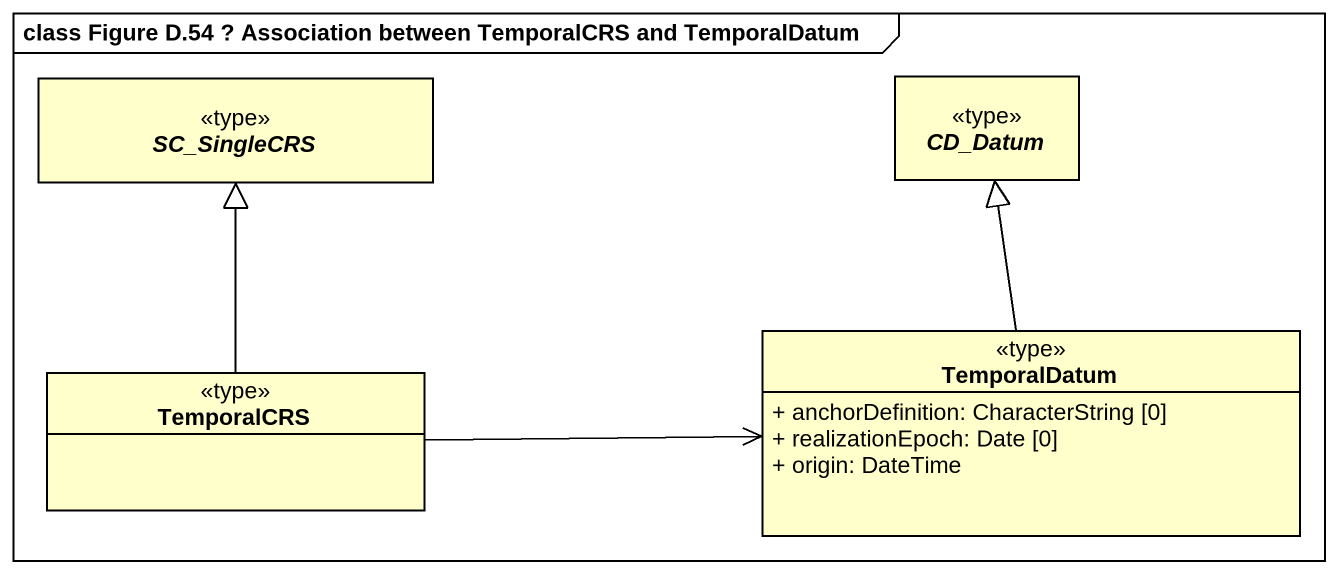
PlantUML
@startuml
mainframe class Figure D.54 ? Association between TemporalCRS and TemporalDatum
hide circle
hide empty members
skinparam classAttributeIconSize 0
abstract class SC_SingleCRS <<type>>
abstract class CD_Datum <<type>>
class TemporalDatum <<type>> {
  + anchorDefinition: CharacterString [0]
  + realizationEpoch: Date [0]
  + origin: DateTime
}
class TemporalCRS <<type>>
TemporalDatum -up-|> CD_Datum
TemporalCRS -up-|> SC_SingleCRS
TemporalCRS -right-> TemporalDatum
@enduml
